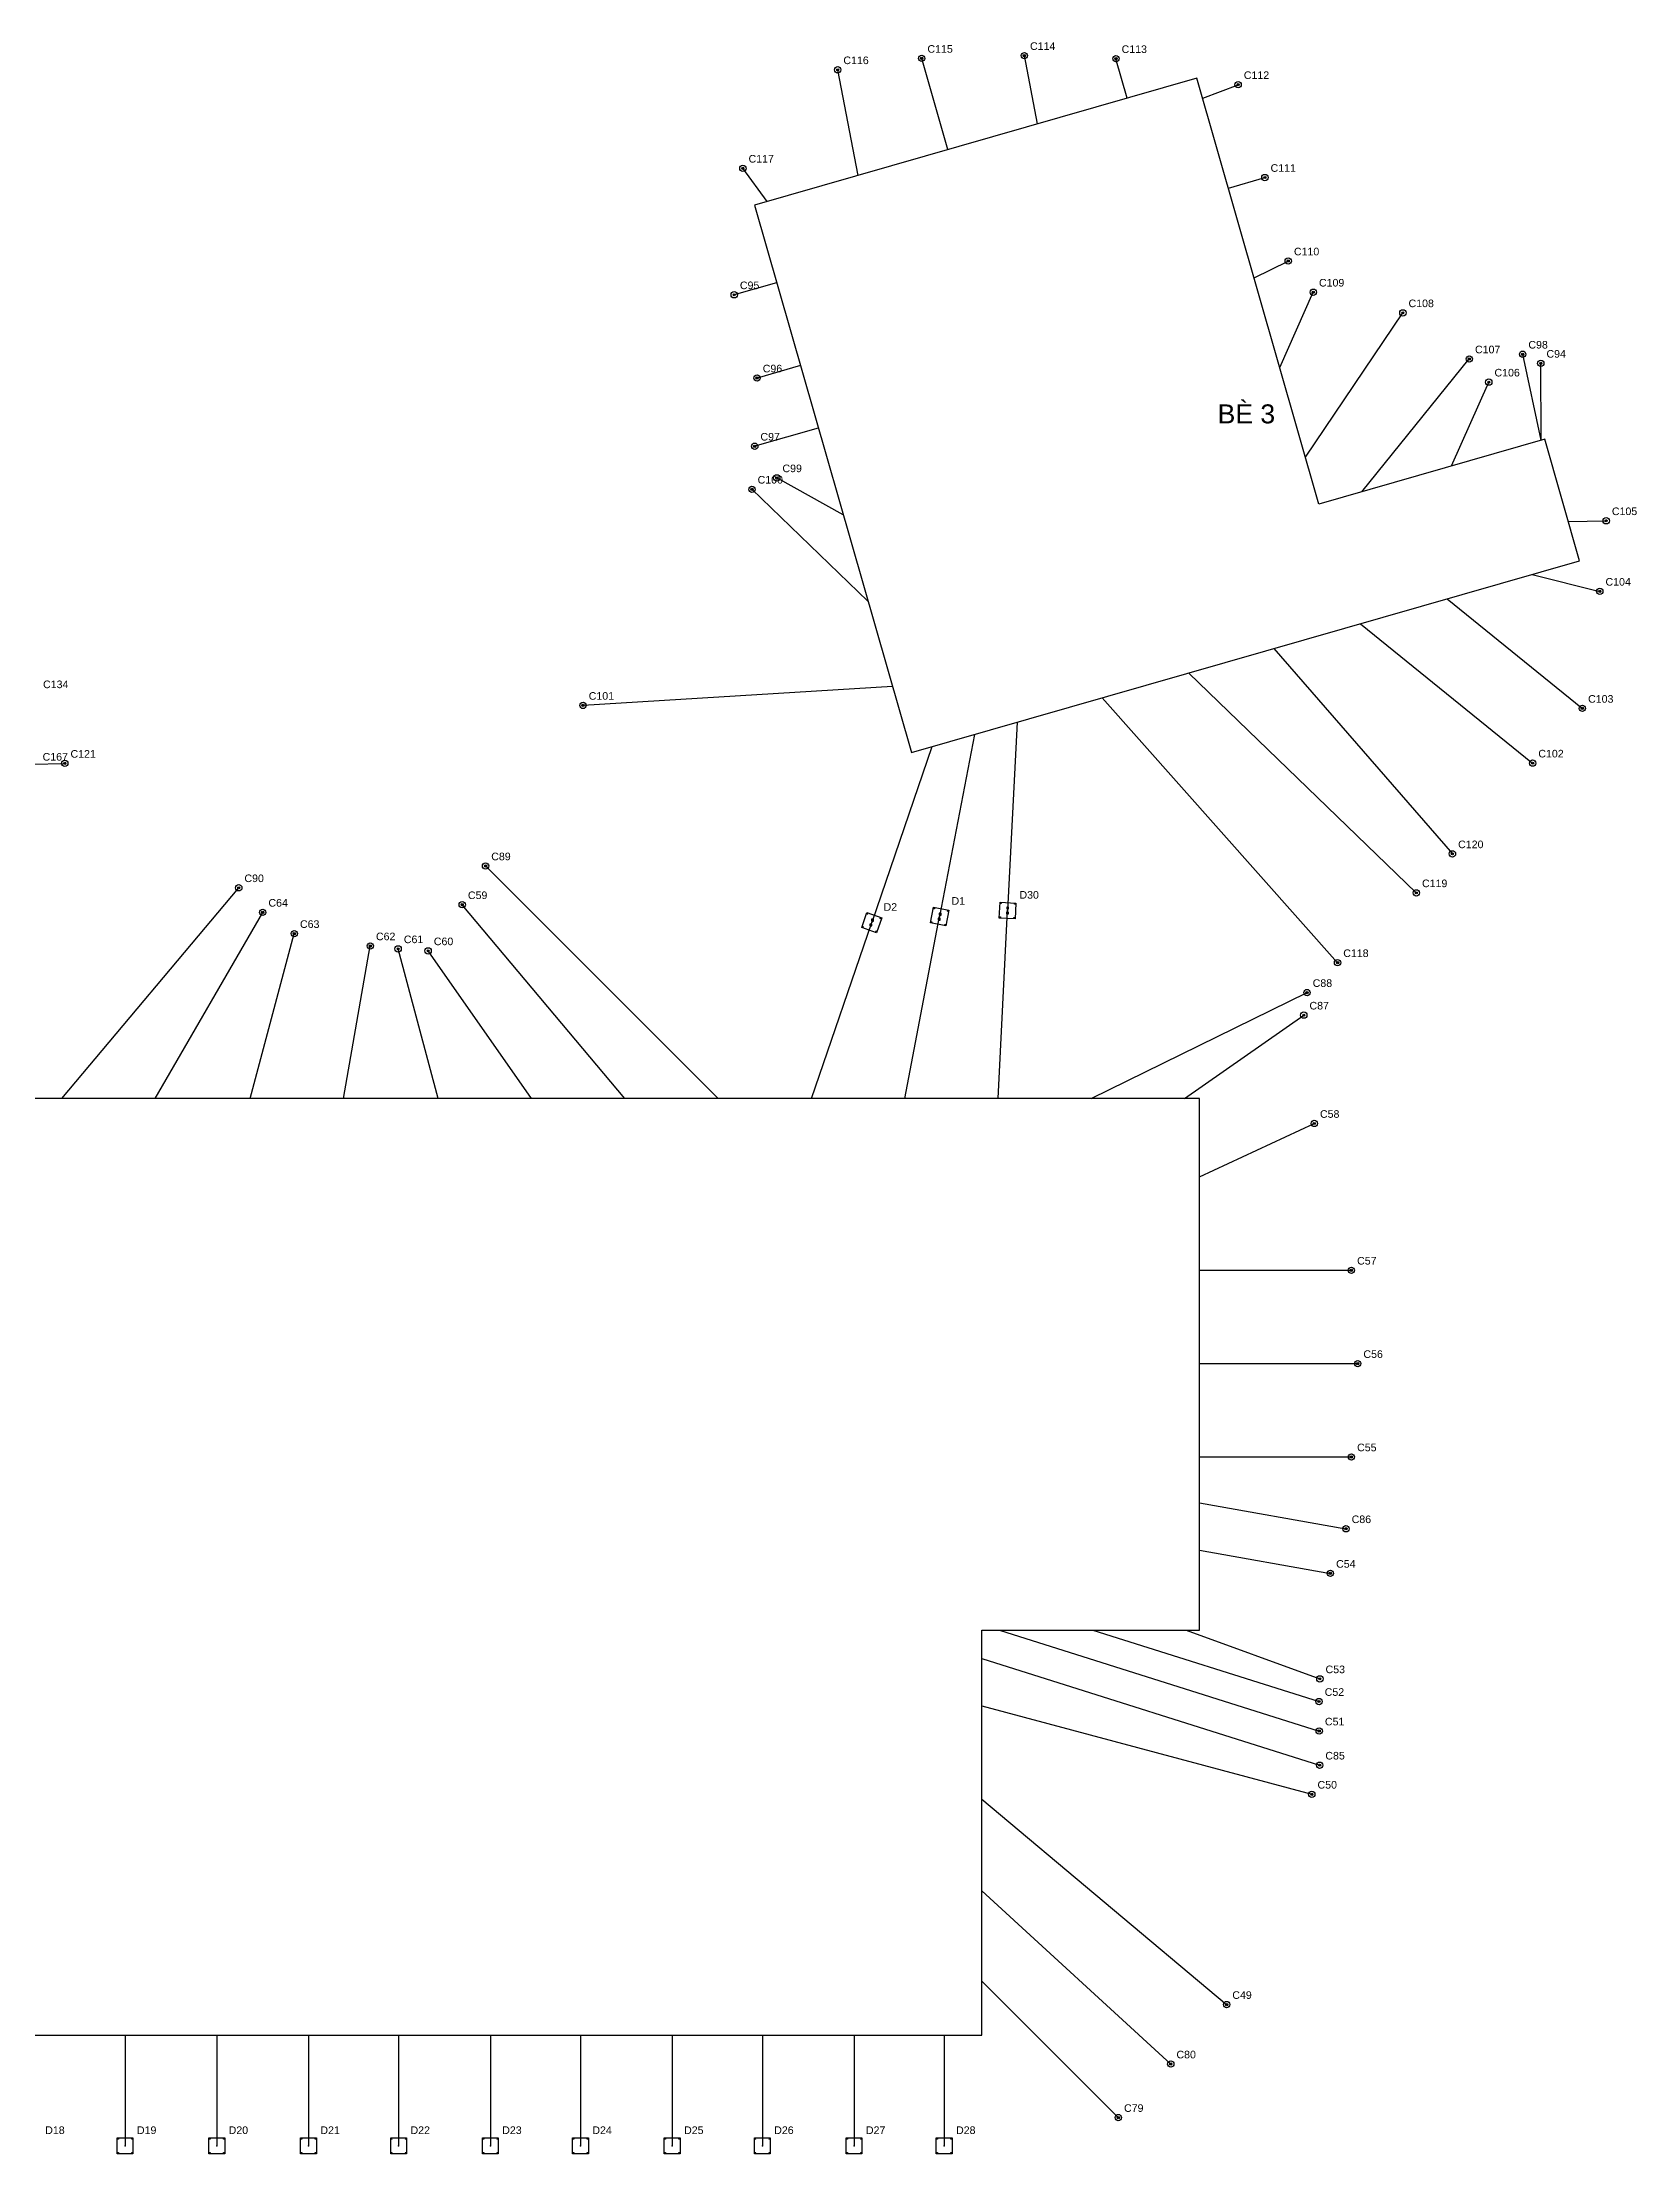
# Model space of a CAD drawing. Header units: metres. Extents: x -256 to 965, y -260 to 304.
# Drawn here: x 212.6 to 464.7, y -259.8 to 73.9 of the extents above; entities that cross this region are included whole.
import ezdxf

# ---------------------------------------------------------------- set-up
doc = ezdxf.new("R2010")
doc.units = ezdxf.units.M
for name, color, linetype in [('01_BE_PIN', 4, 'CONTINUOUS'), ('02_DAY_NEO_BO', 3, 'CONTINUOUS'), ('03_DAY_NEO_DAY', 1, 'CONTINUOUS'), ('04_COC_KHOAN_NHOI_BO', 2, 'CONTINUOUS'), ('05_DE_NEO_VIT_XOAN', 6, 'CONTINUOUS'), ('06_TOA_DO_TEXT', 7, 'CONTINUOUS')]:
    doc.layers.add(name, color=color, linetype=linetype)
doc.styles.add('VN', font='arial.ttf')

msp = doc.modelspace()

# ---------------------------------------------------------------- linework, layer by layer
at = {"layer": '01_BE_PIN'}
for p, q in [((395.128, 68.217), (325.167, 48.156)), ((414.423, 0.929), (395.128, 68.217)), ((325.167, 48.156), (349.975, -38.357)), ((450.105, 11.161), (414.423, 0.929)), ((455.617, -8.065), (450.105, 11.161)), ((349.975, -38.357), (455.617, -8.065)), ((395.548, -93.041), (104.939, -93.041)), ((395.548, -177.041), (395.548, -93.041)), ((361.127, -241.041), (361.127, -177.041)), ((361.127, -177.041), (395.548, -177.041)), ((67.299, -241.041), (361.127, -241.041))]:
    msp.add_line(p, q, dxfattribs=at)
at = {"layer": '02_DAY_NEO_BO'}
for p, q in [((355.76, 56.93), (351.62, 71.35)), ((369.94, 60.99), (367.84, 71.79)), ((384.11, 65.06), (382.32, 71.31)), ((341.58, 52.86), (338.33, 69.55)), ((396.04, 65.05), (401.64, 67.2)), ((327.16, 48.73), (323.34, 53.99)), ((400.1, 50.87), (405.87, 52.53)), ((404.17, 36.7), (409.56, 39.33)), ((328.68, 35.91), (321.97, 33.99)), ((408.23, 22.52), (413.52, 34.4)), ((412.3, 8.34), (427.68, 31.14)), ((421.19, 2.87), (438.19, 23.85)), ((449.55, 11), (446.63, 24.6)), ((332.44, 22.8), (325.58, 20.84)), ((435.37, 6.94), (441.27, 20.19)), ((449.55, 11), (449.49, 23.16)), ((335.26, 12.94), (325.22, 10.06)), ((339.19, -0.76), (328.7, 5.06)), ((343.12, -14.45), (324.77, 3.26)), ((453.83, -1.83), (459.83, -1.72)), ((448.15, -10.21), (458.82, -12.87)), ((434.7, -14.06), (456.07, -31.37)), ((421, -17.99), (448.2, -40.02)), ((407.3, -21.92), (435.52, -54.36)), ((393.85, -25.78), (429.81, -60.52)), ((346.98, -27.91), (298.07, -30.9)), ((380.15, -29.71), (417.36, -71.56)), ((177.43, -40.81), (216.14, -40.06)), ((319.43, -93.04), (282.66, -56.27)), ((215.68, -93.04), (243.64, -59.72)), ((304.68, -93.04), (278.97, -62.4)), ((230.43, -93.04), (247.43, -63.6)), ((245.43, -93.04), (252.42, -66.96)), ((260.18, -93.04), (264.43, -68.91)), ((275.18, -93.04), (268.84, -69.37)), ((289.93, -93.04), (273.58, -69.69)), ((378.43, -93.04), (412.53, -76.28)), ((393.18, -93.04), (412.02, -79.85)), ((395.55, -105.42), (413.68, -96.97)), ((395.55, -120.17), (419.55, -120.17)), ((395.55, -134.92), (420.55, -134.92)), ((395.55, -149.67), (419.55, -149.67)), ((395.55, -156.94), (418.69, -161.02)), ((395.55, -164.42), (416.23, -168.07)), ((363.92, -177.04), (414.46, -192.99)), ((378.67, -177.04), (414.43, -188.32)), ((393.42, -177.04), (414.56, -184.74)), ((361.13, -181.52), (414.53, -198.38)), ((361.13, -189), (413.29, -202.98)), ((361.13, -203.75), (399.82, -236.21)), ((361.13, -218.25), (390.99, -245.61)), ((361.13, -232.5), (382.7, -254.07))]:
    msp.add_line(p, q, dxfattribs=at)
at = {"layer": '03_DAY_NEO_DAY'}
for p, q in [((359.96, -35.5), (354.45, -64.27)), ((366.69, -33.57), (365.19, -63.31)), ((353.23, -37.42), (343.71, -65.23)), ((363.68, -93.04), (365.19, -63.31)), ((334.18, -93.04), (343.71, -65.23)), ((348.93, -93.04), (354.45, -64.27)), ((225.67, -241.04), (225.67, -258.54)), ((240.17, -241.04), (240.17, -258.54)), ((254.67, -241.04), (254.67, -258.54)), ((268.92, -241.04), (268.92, -258.54)), ((283.42, -241.04), (283.42, -258.54)), ((297.67, -241.04), (297.67, -258.54)), ((312.17, -241.04), (312.17, -258.54)), ((326.42, -241.04), (326.42, -258.54)), ((340.92, -241.04), (340.92, -258.54)), ((355.17, -241.04), (355.17, -258.54))]:
    msp.add_line(p, q, dxfattribs=at)
at = {"layer": '04_COC_KHOAN_NHOI_BO'}
for centre, radius in [((351.62, 71.35), 0.5), ((351.62, 71.35), 0.175), ((367.84, 71.79), 0.5), ((367.84, 71.79), 0.175), ((382.32, 71.31), 0.5), ((382.32, 71.31), 0.175), ((338.33, 69.55), 0.5), ((338.33, 69.55), 0.175), ((401.64, 67.2), 0.5), ((401.64, 67.2), 0.175), ((323.34, 53.99), 0.5), ((323.34, 53.99), 0.175), ((405.87, 52.53), 0.5), ((405.87, 52.53), 0.175), ((409.56, 39.33), 0.5), ((409.56, 39.33), 0.175), ((321.97, 33.99), 0.5), ((321.97, 33.99), 0.175), ((413.52, 34.4), 0.5), ((413.52, 34.4), 0.175), ((427.68, 31.14), 0.5), ((427.68, 31.14), 0.175), ((438.19, 23.85), 0.5), ((438.19, 23.85), 0.175), ((446.63, 24.6), 0.5), ((446.63, 24.6), 0.175), ((449.49, 23.16), 0.5), ((325.58, 20.84), 0.5), ((325.58, 20.84), 0.175), ((441.27, 20.19), 0.5), ((441.27, 20.19), 0.175), ((449.49, 23.16), 0.175), ((325.22, 10.06), 0.5), ((325.22, 10.06), 0.175), ((324.77, 3.26), 0.5), ((324.77, 3.26), 0.175), ((328.7, 5.06), 0.5), ((328.7, 5.06), 0.175), ((459.83, -1.72), 0.5), ((459.83, -1.72), 0.175), ((458.82, -12.87), 0.5), ((458.82, -12.87), 0.175), ((298.07, -30.9), 0.5), ((298.07, -30.9), 0.175), ((456.07, -31.37), 0.5), ((456.07, -31.37), 0.175), ((216.14, -40.06), 0.5), ((216.14, -40.06), 0.175), ((448.2, -40.02), 0.5), ((448.2, -40.02), 0.175), ((282.66, -56.27), 0.5), ((282.66, -56.27), 0.175), ((435.52, -54.36), 0.5), ((435.52, -54.36), 0.175), ((243.64, -59.72), 0.5), ((243.64, -59.72), 0.175), ((429.81, -60.52), 0.5), ((247.43, -63.6), 0.5), ((278.97, -62.4), 0.5), ((278.97, -62.4), 0.175), ((429.81, -60.52), 0.175), ((247.43, -63.6), 0.175), ((252.42, -66.96), 0.5), ((252.42, -66.96), 0.175), ((264.43, -68.91), 0.5), ((264.43, -68.91), 0.175), ((268.84, -69.37), 0.5), ((268.84, -69.37), 0.175), ((273.58, -69.69), 0.5), ((273.58, -69.69), 0.175), ((417.36, -71.56), 0.5), ((417.36, -71.56), 0.175), ((412.53, -76.28), 0.5), ((412.53, -76.28), 0.175), ((412.02, -79.85), 0.5), ((412.02, -79.85), 0.175), ((413.68, -96.97), 0.5), ((413.68, -96.97), 0.175), ((419.55, -120.17), 0.5), ((419.55, -120.17), 0.175), ((420.55, -134.92), 0.5), ((420.55, -134.92), 0.175), ((419.55, -149.67), 0.5), ((419.55, -149.67), 0.175), ((418.69, -161.02), 0.5), ((418.69, -161.02), 0.175), ((416.23, -168.07), 0.5), ((416.23, -168.07), 0.175), ((414.56, -184.74), 0.5), ((414.56, -184.74), 0.175), ((414.43, -188.32), 0.5), ((414.43, -188.32), 0.175), ((414.46, -192.99), 0.5), ((414.46, -192.99), 0.175), ((414.53, -198.38), 0.5), ((414.53, -198.38), 0.175), ((413.29, -202.98), 0.5), ((413.29, -202.98), 0.175), ((399.82, -236.21), 0.5), ((399.82, -236.21), 0.175), ((390.99, -245.61), 0.5), ((390.99, -245.61), 0.175), ((382.7, -254.07), 0.5), ((382.7, -254.07), 0.175)]:
    msp.add_circle(centre, radius, dxfattribs=at)
for p in [(351.62, 71.35), (367.84, 71.79), (382.32, 71.31), (338.33, 69.55), (401.64, 67.2), (323.34, 53.99), (405.87, 52.53), (409.56, 39.33), (321.97, 33.99), (413.52, 34.4), (427.68, 31.14), (438.19, 23.85), (446.63, 24.6), (325.58, 20.84), (441.27, 20.19), (449.49, 23.16), (325.22, 10.06), (328.7, 5.06), (324.77, 3.26), (459.83, -1.72), (458.82, -12.87), (298.07, -30.9), (456.07, -31.37), (448.2, -40.02), (216.14, -40.06), (282.66, -56.27), (435.52, -54.36), (243.64, -59.72), (278.97, -62.4), (429.81, -60.52), (247.43, -63.6), (252.42, -66.96), (264.43, -68.91), (268.84, -69.37), (273.58, -69.69), (417.36, -71.56), (412.53, -76.28), (412.02, -79.85), (413.68, -96.97), (419.55, -120.17), (420.55, -134.92), (419.55, -149.67), (418.69, -161.02), (416.23, -168.07), (414.56, -184.74), (414.43, -188.32), (414.46, -192.99), (414.53, -198.38), (413.29, -202.98), (399.82, -236.21), (390.99, -245.61), (382.7, -254.07)]:
    msp.add_point(p, dxfattribs=at)
at = {"layer": '05_DE_NEO_VIT_XOAN'}
for p, q in [((352.986, -65.261), (353.459, -62.806)), ((353.459, -62.806), (355.914, -63.279)), ((355.914, -63.279), (355.441, -65.734)), ((363.878, -64.495), (364.005, -61.998)), ((364.005, -61.998), (366.502, -62.125)), ((365.36, -62.761), (365.06, -62.761)), ((365.06, -62.761), (365.06, -63.061)), ((365.06, -63.061), (365.36, -63.061)), ((365.36, -63.061), (365.36, -62.761)), ((366.502, -62.125), (366.375, -64.622)), ((342.122, -66.008), (342.932, -63.642)), ((344.488, -66.818), (342.122, -66.008)), ((342.932, -63.642), (345.298, -64.452)), ((343.73, -65.458), (343.43, -65.458)), ((343.43, -65.458), (343.43, -65.758)), ((343.43, -65.758), (343.73, -65.758)), ((343.99, -64.702), (343.69, -64.702)), ((343.69, -64.702), (343.69, -65.002)), ((343.69, -65.002), (343.99, -65.002)), ((343.73, -65.758), (343.73, -65.458)), ((343.99, -65.002), (343.99, -64.702)), ((345.298, -64.452), (344.488, -66.818)), ((355.441, -65.734), (352.986, -65.261)), ((354.524, -64.513), (354.224, -64.513)), ((354.224, -64.513), (354.224, -64.813)), ((354.224, -64.813), (354.524, -64.813)), ((354.675, -63.727), (354.375, -63.727)), ((354.375, -63.727), (354.375, -64.027)), ((354.375, -64.027), (354.675, -64.027)), ((354.524, -64.813), (354.524, -64.513)), ((354.675, -64.027), (354.675, -63.727)), ((366.375, -64.622), (363.878, -64.495)), ((365.32, -63.559), (365.02, -63.559)), ((365.02, -63.559), (365.02, -63.859)), ((365.02, -63.859), (365.32, -63.859)), ((365.32, -63.859), (365.32, -63.559)), ((224.42, -259.79), (224.42, -257.29)), ((224.42, -257.29), (226.92, -257.29)), ((226.92, -259.79), (224.42, -259.79)), ((226.92, -257.29), (226.92, -259.79)), ((238.92, -259.79), (238.92, -257.29)), ((238.92, -257.29), (241.42, -257.29)), ((241.42, -259.79), (238.92, -259.79)), ((241.42, -257.29), (241.42, -259.79)), ((253.42, -259.79), (253.42, -257.29)), ((253.42, -257.29), (255.92, -257.29)), ((255.92, -259.79), (253.42, -259.79)), ((255.92, -257.29), (255.92, -259.79)), ((267.67, -259.79), (267.67, -257.29)), ((267.67, -257.29), (270.17, -257.29)), ((270.17, -259.79), (267.67, -259.79)), ((270.17, -257.29), (270.17, -259.79)), ((282.17, -259.79), (282.17, -257.29)), ((282.17, -257.29), (284.67, -257.29)), ((284.67, -259.79), (282.17, -259.79)), ((284.67, -257.29), (284.67, -259.79)), ((296.42, -259.79), (296.42, -257.29)), ((296.42, -257.29), (298.92, -257.29)), ((298.92, -259.79), (296.42, -259.79)), ((298.92, -257.29), (298.92, -259.79)), ((310.92, -259.79), (310.92, -257.29)), ((310.92, -257.29), (313.42, -257.29)), ((313.42, -259.79), (310.92, -259.79)), ((313.42, -257.29), (313.42, -259.79)), ((325.17, -259.79), (325.17, -257.29)), ((325.17, -257.29), (327.67, -257.29)), ((327.67, -259.79), (325.17, -259.79)), ((327.67, -257.29), (327.67, -259.79)), ((339.67, -259.79), (339.67, -257.29)), ((339.67, -257.29), (342.17, -257.29)), ((342.17, -259.79), (339.67, -259.79)), ((342.17, -257.29), (342.17, -259.79)), ((353.92, -259.79), (353.92, -257.29)), ((353.92, -257.29), (356.42, -257.29)), ((356.42, -259.79), (353.92, -259.79)), ((356.42, -257.29), (356.42, -259.79))]:
    msp.add_line(p, q, dxfattribs=at)
for centre in [(353.578, -62.982), (355.738, -63.398), (364.147, -62.156), (366.344, -62.267), (342.313, -65.914), (343.026, -63.833), (344.394, -66.627), (345.107, -64.546), (353.162, -65.142), (355.322, -65.558), (364.036, -64.353), (366.233, -64.464), (224.57, -257.44), (224.57, -259.64), (226.77, -257.44), (226.77, -259.64), (239.07, -257.44), (239.07, -259.64), (241.27, -257.44), (241.27, -259.64), (253.57, -257.44), (253.57, -259.64), (255.77, -257.44), (255.77, -259.64), (267.82, -257.44), (267.82, -259.64), (270.02, -257.44), (270.02, -259.64), (282.32, -257.44), (282.32, -259.64), (284.52, -257.44), (284.52, -259.64), (296.57, -257.44), (296.57, -259.64), (298.77, -257.44), (298.77, -259.64), (311.07, -257.44), (311.07, -259.64), (313.27, -257.44), (313.27, -259.64), (325.32, -257.44), (325.32, -259.64), (327.52, -257.44), (327.52, -259.64), (339.82, -257.44), (339.82, -259.64), (342.02, -257.44), (342.02, -259.64), (354.07, -257.44), (354.07, -259.64), (356.27, -257.44), (356.27, -259.64)]:
    msp.add_circle(centre, 0.06, dxfattribs=at)
for p in [(365.19, -63.31), (343.71, -65.23), (354.45, -64.27), (225.67, -258.54), (240.17, -258.54), (254.67, -258.54), (268.92, -258.54), (283.42, -258.54), (297.67, -258.54), (312.17, -258.54), (326.42, -258.54), (340.92, -258.54), (355.17, -258.54)]:
    msp.add_point(p, dxfattribs=at)

# ---------------------------------------------------------------- texts
at = {"layer": '01_BE_PIN', "style": 'VN'}
msp.add_text('BÈ 3', height=3, dxfattribs=at).set_placement((398.403, 13.673))
at = {"layer": '06_TOA_DO_TEXT', "style": 'VN'}
for s, p in [('C115', (352.52, 72.25)), ('C114', (368.74, 72.69)), ('C113', (383.22, 72.21)), ('C116', (339.23, 70.45)), ('C112', (402.54, 68.1)), ('C117', (324.24, 54.89)), ('C111', (406.77, 53.43)), ('C110', (410.46, 40.23)), ('C95', (322.87, 34.89)), ('C109', (414.42, 35.3)), ('C108', (428.58, 32.04)), ('C98', (447.53, 25.5)), ('C107', (439.09, 24.75)), ('C94', (450.39, 24.06)), ('C96', (326.48, 21.74)), ('C106', (442.17, 21.09)), ('C97', (326.12, 10.96)), ('C99', (329.6, 5.96)), ('C100', (325.67, 4.16)), ('C105', (460.73, -0.82)), ('C104', (459.72, -11.97)), ('C134', (212.7, -28.17)), ('C101', (298.97, -30)), ('C103', (456.97, -30.47)), ('C167', (212.63, -39.62)), ('C121', (217.04, -39.16)), ('C102', (449.1, -39.12)), ('C120', (436.42, -53.46)), ('C89', (283.56, -55.37)), ('C90', (244.54, -58.82)), ('C119', (430.71, -59.62)), ('C64', (248.33, -62.7)), ('C59', (279.87, -61.5)), ('D2', (345.585, -63.355)), ('D1', (356.325, -62.395)), ('D30', (367.065, -61.435)), ('C63', (253.32, -66.06)), ('C62', (265.33, -68.01)), ('C61', (269.74, -68.47)), ('C60', (274.48, -68.79)), ('C118', (418.26, -70.66)), ('C88', (413.43, -75.38)), ('C87', (412.92, -78.95)), ('C58', (414.58, -96.07)), ('C57', (420.45, -119.27)), ('C56', (421.45, -134.02)), ('C55', (420.45, -148.77)), ('C86', (419.59, -160.12)), ('C54', (417.13, -167.17)), ('C53', (415.46, -183.84)), ('C52', (415.33, -187.42)), ('C51', (415.36, -192.09)), ('C85', (415.43, -197.48)), ('C50', (414.19, -202.08)), ('C49', (400.72, -235.31)), ('C80', (391.89, -244.71)), ('C79', (383.6, -253.17)), ('D18', (213.045, -256.665)), ('D19', (227.545, -256.665)), ('D20', (242.045, -256.665)), ('D21', (256.545, -256.665)), ('D22', (270.795, -256.665)), ('D23', (285.295, -256.665)), ('D24', (299.545, -256.665)), ('D25', (314.045, -256.665)), ('D26', (328.295, -256.665)), ('D27', (342.795, -256.665)), ('D28', (357.045, -256.665))]:
    msp.add_text(s, height=1.2, dxfattribs=at).set_placement(p)

doc.saveas('drawing.dxf')
